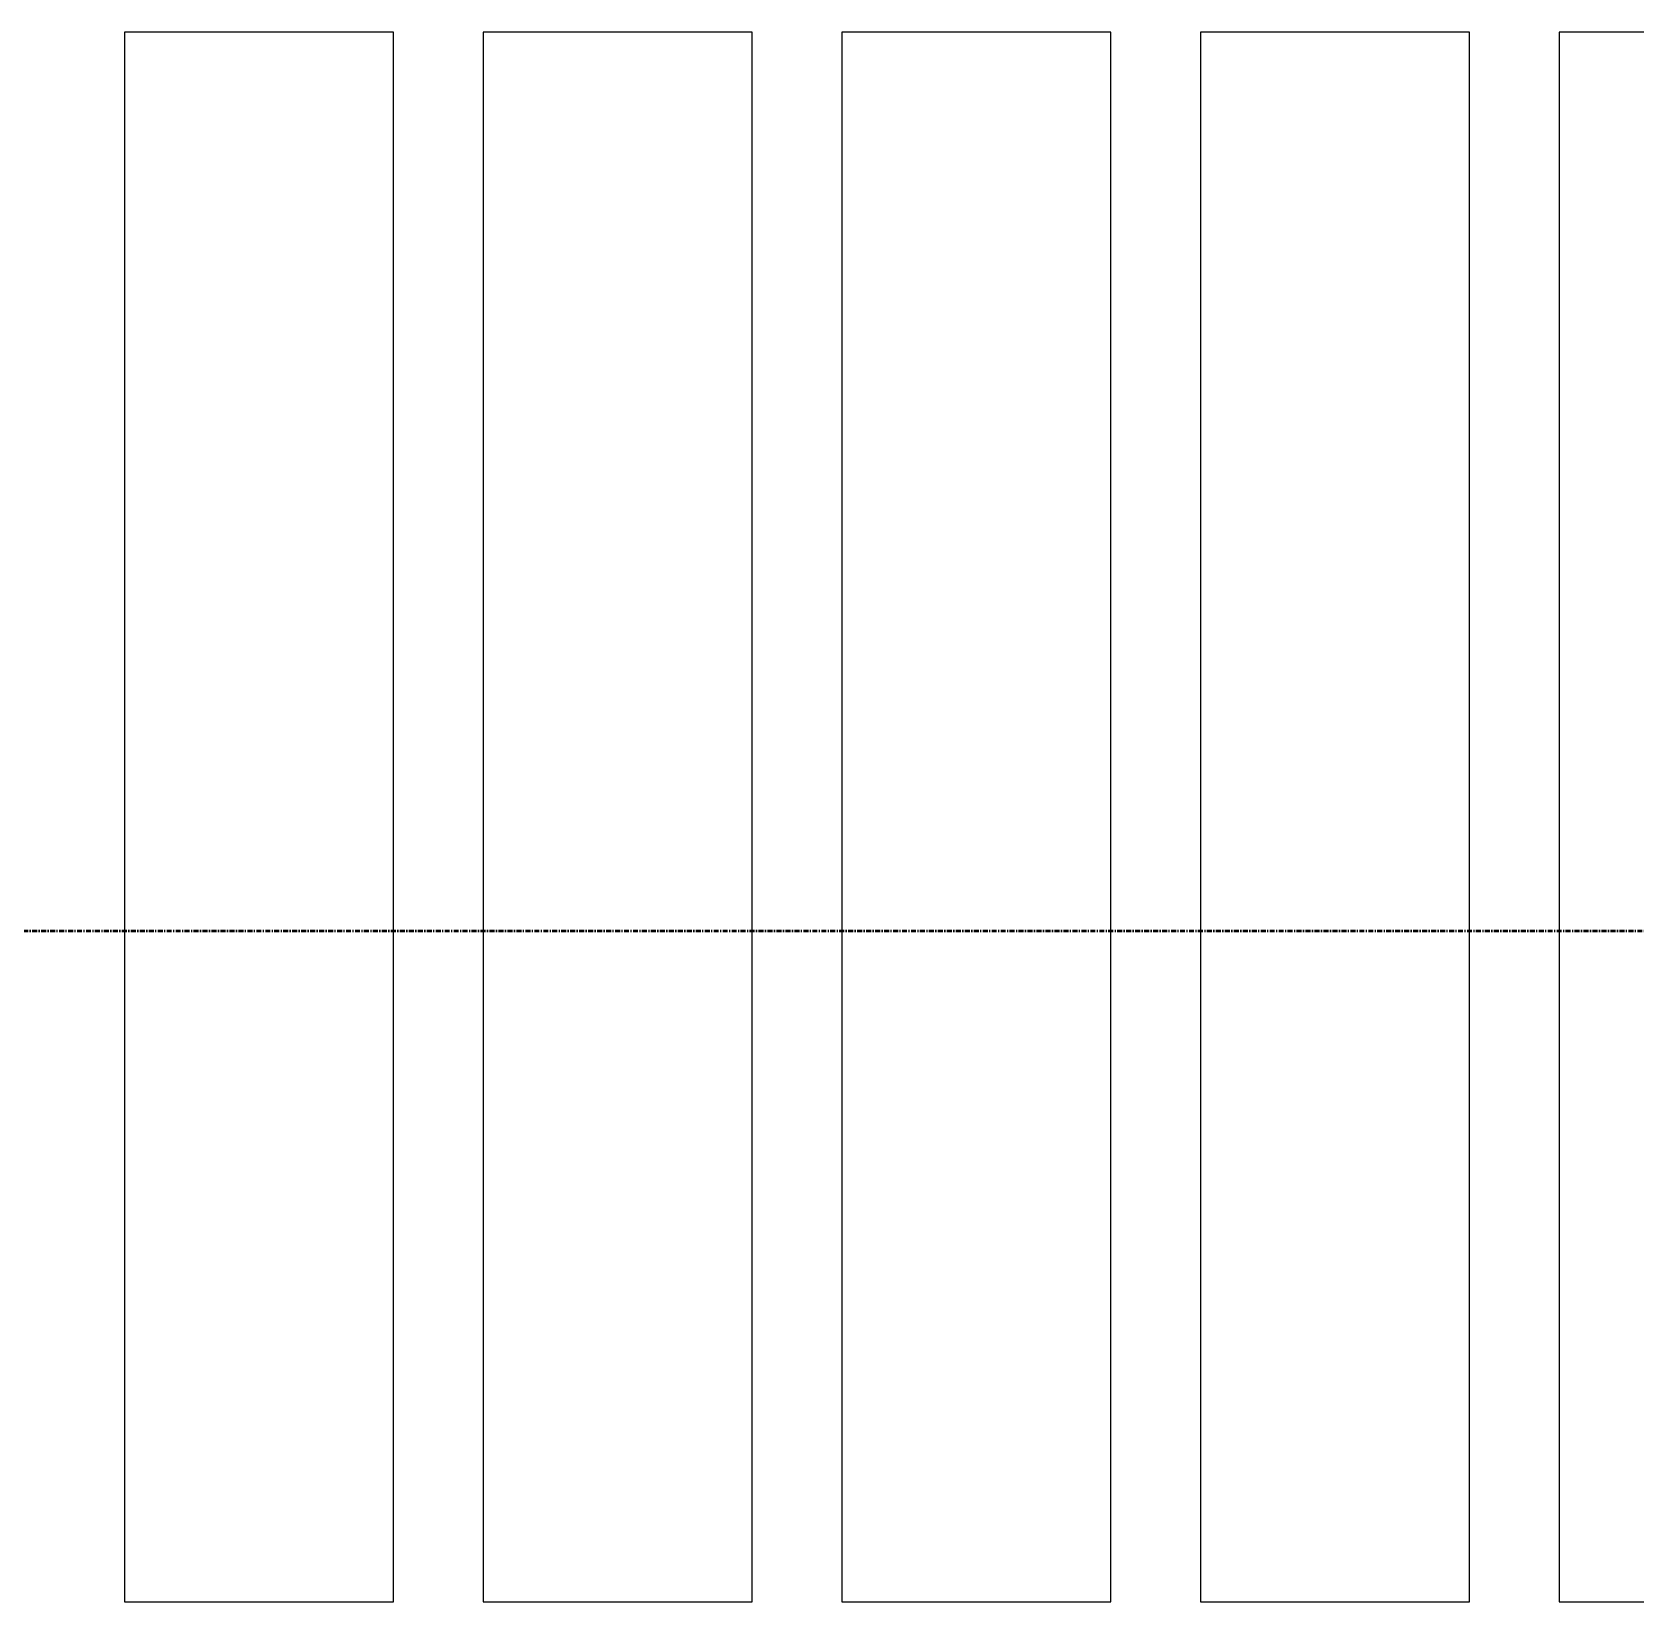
# Model space of a CAD drawing. Header units: millimetres. Extents: x -794334 to -714814, y -17806 to 22403.
# Drawn here: x -755134 to -753346, y -2346 to -596 of the extents above; entities that cross this region are included whole.
import ezdxf
from ezdxf.xclip import XClip

# ---------------------------------------------------------------- set-up
doc = ezdxf.new("R2010")
doc.units = ezdxf.units.MM
doc.header["$XCLIPFRAME"] = 0
doc.linetypes.add('DPA_Grid _ Level 100', pattern=[10, 5.5, -1.6, 1.3, -1.6])
doc.layers.add('000 - WIPEOUT', color=250, linetype='Continuous')
doc.layers.add('A11_ALU.SOLID SHEET', color=2, linetype='Continuous')
doc.layers.add('G-ANNO-SECL', color=3, linetype='Continuous', lineweight=9)

# ---------------------------------------------------------------- blocks, each defined once
blk = doc.blocks.new('*U1273')
at = {"color": 3}
for points in [[(-875, 4550), (875, 4550), (875, 4250), (-875, 4250)], [(-875, 4150), (875, 4150), (875, 3850), (-875, 3850)], [(-875, 3750), (875, 3750), (875, 3450), (-875, 3450)], [(-875, 3350), (875, 3350), (875, 3050), (-875, 3050)], [(-875, 2950), (875, 2950), (875, 2650), (-875, 2650)]]:
    blk.add_wipeout(points, dxfattribs=at).dxf.layer = '000 - WIPEOUT'
at = {"layer": 'A11_ALU.SOLID SHEET', "color": 0, "linetype": 'ByBlock'}
for points in [[(-875, 4250), (875, 4250), (875, 4550), (-875, 4550)], [(-875, 3850), (875, 3850), (875, 4150), (-875, 4150)], [(-875, 3450), (875, 3450), (875, 3750), (-875, 3750)], [(-875, 3050), (875, 3050), (875, 3350), (-875, 3350)], [(-875, 2650), (875, 2650), (875, 2950), (-875, 2950)]]:
    blk.add_lwpolyline(points, close=True, dxfattribs=at)
blk = doc.blocks.new('*U1630')
at = {"layer": 'A11_ALU.SOLID SHEET', "color": 0, "linetype": 'ByBlock', "rotation": 90}
blk.add_blockref('*U1273', (-5800, -5050.5), dxfattribs=at)

msp = doc.modelspace()

# ---------------------------------------------------------------- block references
at = {"layer": 'A11_ALU.SOLID SHEET'}
ref = msp.add_blockref('*U1630', (-744681.2, 3579), dxfattribs=at)
XClip(ref).set_block_clipping_path([(-45802.4668593339, -9620.0029952967), (23702.8690583039, 10334.9999958097)])

# ---------------------------------------------------------------- next in the draw order: linework, layer by layer
at = {"layer": 'G-ANNO-SECL', "linetype": 'DPA_Grid _ Level 100', "lineweight": 50}
msp.add_line((-792444.1, -1598.3), (-717748.3, -1598.3), dxfattribs=at)

doc.saveas('drawing.dxf')
